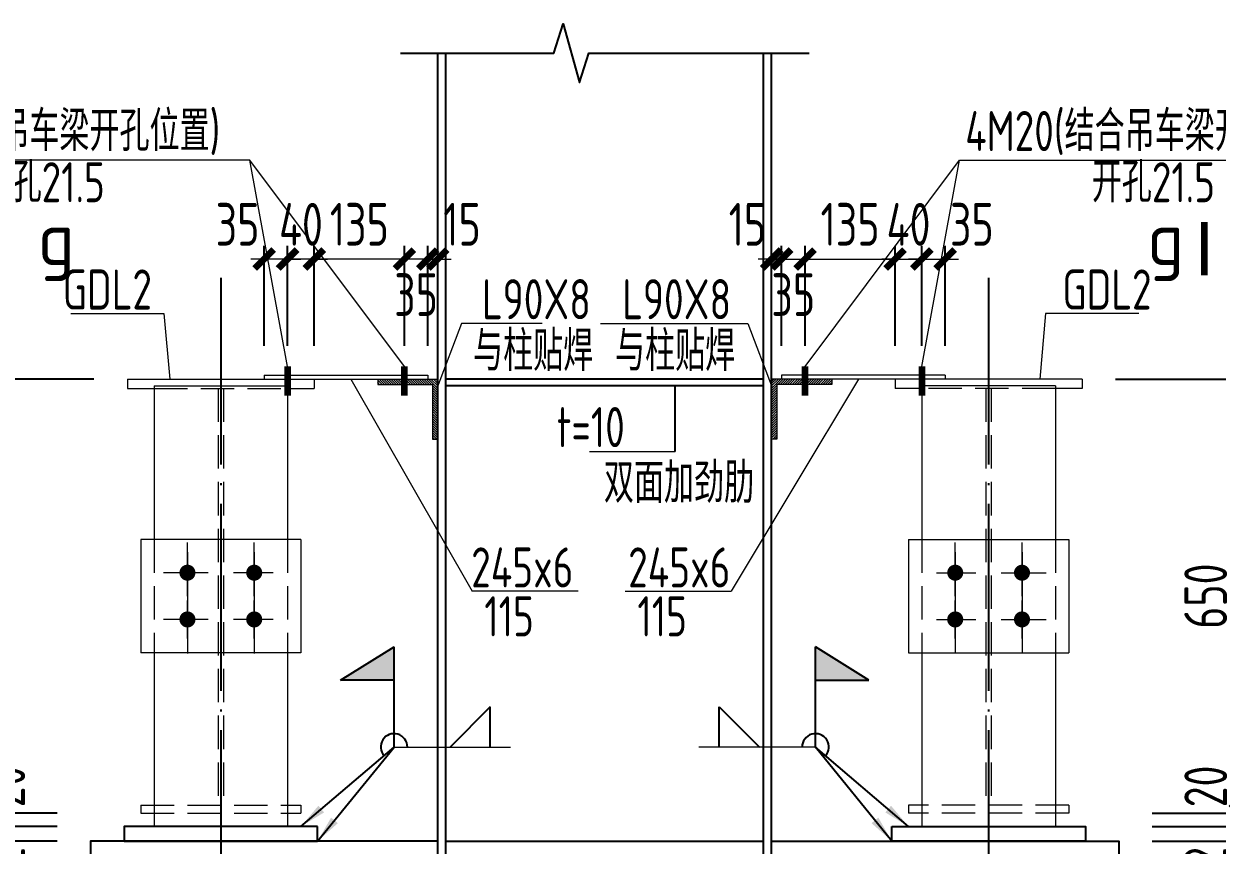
# Model space of a CAD drawing. Extents: x -2746917 to -971774, y -3334247 to -3250358.
# Drawn here: x -1264624 to -1255688, y -3297468 to -3291317 of the extents above; entities that cross this region are included whole.
import ezdxf

# ---------------------------------------------------------------- set-up
doc = ezdxf.new("R2010")
doc.units = 0
doc.header["$LTSCALE"] = 1000
doc.header["$MEASUREMENT"] = 0
doc.header["$PDMODE"] = 35
doc.linetypes.add('DASH', pattern=[0.35, 0.25, -0.1])
doc.linetypes.add('DOTE', pattern=[2.42, 2, -0.2, 0.02, -0.2])
doc.layers.get('0').update_dxf_attribs({"linetype": 'CONTINUOUS'})
doc.layers.get('Defpoints').update_dxf_attribs({"linetype": 'CONTINUOUS'})
for name, color, linetype in [('AXIS', 253, 'DOTE'), ('BEAM_CON', 4, 'CONTINUOUS'), ('COLU', 7, 'CONTINUOUS'), ('DIM', 3, 'CONTINUOUS'), ('NUM', 7, 'CONTINUOUS'), ('REIN', 1, 'CONTINUOUS'), ('TEXT', 7, 'CONTINUOUS'), ('THICK', 6, 'CONTINUOUS'), ('THIN', 7, 'CONTINUOUS'), ('WALL', 5, 'CONTINUOUS'), ('WELD', 7, 'CONTINUOUS')]:
    doc.layers.add(name, color=color, linetype=linetype)
doc.styles.add('TSSD_Dimension', font='tssdeng.shx', dxfattribs={"width": 0.75, "bigfont": 'Hztxt.shx'})
doc.styles.add('TSSD_Label', font='tssdeng.shx', dxfattribs={"width": 0.75, "bigfont": 'hztxt.shx'})
doc.styles.add('TSSD_Rein', font='Tssdeng.shx', dxfattribs={"width": 0.75, "bigfont": 'hztxt.shx'})
doc.dimstyles.new('TSSD_20_100', dxfattribs={"dimtxt": 350, "dimasz": 100, "dimexe": 100, "dimexo": 250, "dimgap": 100, "dimtad": 1, "dimdec": 0, "dimlfac": 0.2, "dimzin": 0, "dimdsep": 46, "dimtxsty": 'TSSD_Dimension', "dimblk": 'ARCHTICK', "dimcen": 0, "dimdle": 100, "dimclrt": 7, "dimadec": 0, "dimazin": 0, "dimtfac": 1, "dimtdec": 0, "dimtix": 1, "dimtmove": 2, "dimatfit": 3, "dimfxl": 1, "dimtolj": 1, "dimtzin": 0, "dimlwd": 5, "dimarcsym": 0})
doc.dimstyles.new('TSSD_LEADER_STYLE_200.0', dxfattribs={"dimtxt": 700, "dimasz": 200, "dimexe": 200, "dimexo": 500, "dimgap": 0.09, "dimtad": 0, "dimtih": 1, "dimtoh": 1, "dimdec": 4, "dimzin": 0, "dimdsep": 46, "dimtxsty": 'Standard', "dimcen": 0.09, "dimdle": 200, "dimclrt": 7, "dimadec": 0, "dimazin": 0, "dimtfac": 1, "dimtdec": 4, "dimtofl": 0, "dimtmove": 0, "dimatfit": 3, "dimfxl": 1, "dimtolj": 1, "dimtzin": 0, "dimarcsym": 0})

# ---------------------------------------------------------------- blocks, each defined once
blk = doc.blocks.new('_ArchTick')
at = {"color": 0, "const_width": 0.5}
blk.add_lwpolyline([(-0.707, -0.707), (0.707, 0.707)], dxfattribs=at)
blk = doc.blocks.new('*D591')
at = {"layer": 'Defpoints', "color": 0, "ltscale": 1.5}
for p in [(-1258949.2, -3293078.4), (-1259024.2, -3293977.9), (-1258949.2, -3293977.9)]:
    blk.add_point(p, dxfattribs=at)
at = {"layer": 'DIM', "color": 0, "lineweight": -2, "ltscale": 1.5}
for p, q in [((-1259024.2, -3293727.9), (-1259024.2, -3292978.4)), ((-1258949.2, -3293727.9), (-1258949.2, -3292978.4))]:
    blk.add_line(p, q, dxfattribs=at)
at = {"layer": 'DIM', "color": 0, "lineweight": 5, "ltscale": 1.5}
for p, q in [((-1259024.2, -3293078.4), (-1259124.2, -3293078.4)), ((-1259024.2, -3293078.4), (-1258949.2, -3293078.4)), ((-1258949.2, -3293078.4), (-1258849.2, -3293078.4))]:
    blk.add_line(p, q, dxfattribs=at)
at = {"layer": 'DIM', "color": 0, "lineweight": 5, "ltscale": 1.5, "xscale": 100, "yscale": 100, "zscale": 100}
blk.add_blockref('_ArchTick', (-1259024.2, -3293078.4), dxfattribs=at)
at = {"layer": 'DIM', "color": 0, "lineweight": 5, "ltscale": 1.5, "xscale": 100, "yscale": 100, "zscale": 100, "rotation": 180}
blk.add_blockref('_ArchTick', (-1258949.2, -3293078.4), dxfattribs=at)
at = {"layer": 'DIM', "color": 7, "ltscale": 1.5, "insert": (-1259205.3, -3292818.4), "char_height": 320, "attachment_point": 5, "style": 'TSSD_Dimension'}
blk.add_mtext('\\A1;15', dxfattribs=at)
blk = doc.blocks.new('*D592')
at = {"layer": 'Defpoints', "color": 0, "ltscale": 1.5}
for p in [(-1258774.2, -3293078.4), (-1258949.2, -3293977.9), (-1258774.2, -3293977.9)]:
    blk.add_point(p, dxfattribs=at)
at = {"layer": 'DIM', "color": 0, "lineweight": -2, "ltscale": 1.5}
for p, q in [((-1258949.2, -3293727.9), (-1258949.2, -3292978.4)), ((-1258774.2, -3293727.9), (-1258774.2, -3292978.4))]:
    blk.add_line(p, q, dxfattribs=at)
at = {"layer": 'DIM', "color": 0, "lineweight": 5, "ltscale": 1.5}
for p, q in [((-1258949.2, -3293078.4), (-1259049.2, -3293078.4)), ((-1258949.2, -3293078.4), (-1258774.2, -3293078.4)), ((-1258774.2, -3293078.4), (-1258674.2, -3293078.4))]:
    blk.add_line(p, q, dxfattribs=at)
at = {"layer": 'DIM', "color": 0, "lineweight": 5, "ltscale": 1.5, "xscale": 100, "yscale": 100, "zscale": 100}
blk.add_blockref('_ArchTick', (-1258949.2, -3293078.4), dxfattribs=at)
at = {"layer": 'DIM', "color": 0, "lineweight": 5, "ltscale": 1.5, "xscale": 100, "yscale": 100, "zscale": 100, "rotation": 180}
blk.add_blockref('_ArchTick', (-1258774.2, -3293078.4), dxfattribs=at)
at = {"layer": 'DIM', "color": 7, "ltscale": 1.5, "insert": (-1258861.7, -3293345.1), "char_height": 320, "attachment_point": 5, "style": 'TSSD_Dimension'}
blk.add_mtext('\\A1;35', dxfattribs=at)
blk = doc.blocks.new('*D593')
at = {"layer": 'Defpoints', "color": 0, "ltscale": 1.5}
for p in [(-1258099.2, -3293078.4), (-1258774.2, -3293977.9), (-1258099.2, -3293977.9)]:
    blk.add_point(p, dxfattribs=at)
at = {"layer": 'DIM', "color": 0, "lineweight": -2, "ltscale": 1.5}
for p, q in [((-1258774.2, -3293727.9), (-1258774.2, -3292978.4)), ((-1258099.2, -3293727.9), (-1258099.2, -3292978.4))]:
    blk.add_line(p, q, dxfattribs=at)
at = {"layer": 'DIM', "color": 0, "lineweight": 5, "ltscale": 1.5}
blk.add_line((-1258874.2, -3293078.4), (-1257999.2, -3293078.4), dxfattribs=at)
at = {"layer": 'DIM', "color": 0, "lineweight": 5, "ltscale": 1.5, "xscale": 100, "yscale": 100, "zscale": 100, "rotation": 180}
blk.add_blockref('_ArchTick', (-1258774.2, -3293078.4), dxfattribs=at)
at = {"layer": 'DIM', "color": 0, "lineweight": 5, "ltscale": 1.5, "xscale": 100, "yscale": 100, "zscale": 100}
blk.add_blockref('_ArchTick', (-1258099.2, -3293078.4), dxfattribs=at)
at = {"layer": 'DIM', "color": 7, "ltscale": 1.5, "insert": (-1258436.7, -3292818.4), "char_height": 320, "attachment_point": 5, "style": 'TSSD_Dimension'}
blk.add_mtext('\\A1;135', dxfattribs=at)
blk = doc.blocks.new('*D594')
at = {"layer": 'Defpoints', "color": 0, "ltscale": 1.5}
for p in [(-1257899.2, -3293078.4), (-1258099.2, -3293977.9), (-1257899.2, -3293977.9, 48)]:
    blk.add_point(p, dxfattribs=at)
at = {"layer": 'DIM', "color": 0, "lineweight": -2, "ltscale": 1.5}
for p, q in [((-1258099.2, -3293727.9), (-1258099.2, -3292978.4)), ((-1257899.2, -3293727.9), (-1257899.2, -3292978.4))]:
    blk.add_line(p, q, dxfattribs=at)
at = {"layer": 'DIM', "color": 0, "lineweight": 5, "ltscale": 1.5}
for p, q in [((-1258099.2, -3293078.4), (-1258199.2, -3293078.4)), ((-1258099.2, -3293078.4), (-1257899.2, -3293078.4)), ((-1257899.2, -3293078.4), (-1257799.2, -3293078.4))]:
    blk.add_line(p, q, dxfattribs=at)
at = {"layer": 'DIM', "color": 0, "lineweight": 5, "ltscale": 1.5, "xscale": 100, "yscale": 100, "zscale": 100}
blk.add_blockref('_ArchTick', (-1258099.2, -3293078.4), dxfattribs=at)
at = {"layer": 'DIM', "color": 0, "lineweight": 5, "ltscale": 1.5, "xscale": 100, "yscale": 100, "zscale": 100, "rotation": 180}
blk.add_blockref('_ArchTick', (-1257899.2, -3293078.4), dxfattribs=at)
at = {"layer": 'DIM', "color": 7, "ltscale": 1.5, "insert": (-1257999.2, -3292818.4), "char_height": 320, "attachment_point": 5, "style": 'TSSD_Dimension'}
blk.add_mtext('\\A1;40', dxfattribs=at)
blk = doc.blocks.new('*D595')
at = {"layer": 'Defpoints', "color": 0, "ltscale": 1.5}
for p in [(-1257724.2, -3293078.4), (-1257899.2, -3293977.9, 48), (-1257724.2, -3293977.9, 48)]:
    blk.add_point(p, dxfattribs=at)
at = {"layer": 'DIM', "color": 0, "lineweight": -2, "ltscale": 1.5}
for p, q in [((-1257899.2, -3293727.9), (-1257899.2, -3292978.4)), ((-1257724.2, -3293727.9), (-1257724.2, -3292978.4))]:
    blk.add_line(p, q, dxfattribs=at)
at = {"layer": 'DIM', "color": 0, "lineweight": 5, "ltscale": 1.5}
for p, q in [((-1257899.2, -3293078.4), (-1257999.2, -3293078.4)), ((-1257899.2, -3293078.4), (-1257724.2, -3293078.4)), ((-1257724.2, -3293078.4), (-1257624.2, -3293078.4))]:
    blk.add_line(p, q, dxfattribs=at)
at = {"layer": 'DIM', "color": 0, "lineweight": 5, "ltscale": 1.5, "xscale": 100, "yscale": 100, "zscale": 100}
blk.add_blockref('_ArchTick', (-1257899.2, -3293078.4), dxfattribs=at)
at = {"layer": 'DIM', "color": 0, "lineweight": 5, "ltscale": 1.5, "xscale": 100, "yscale": 100, "zscale": 100, "rotation": 180}
blk.add_blockref('_ArchTick', (-1257724.2, -3293078.4), dxfattribs=at)
at = {"layer": 'DIM', "color": 7, "ltscale": 1.5, "insert": (-1257524.6, -3292818.4), "char_height": 320, "attachment_point": 5, "style": 'TSSD_Dimension'}
blk.add_mtext('\\A1;35', dxfattribs=at)
blk = doc.blocks.new('*D598')
at = {"layer": 'Defpoints', "color": 0, "ltscale": 1.5}
for p in [(-1256424.2, -3297437.9), (-1255513.3, -3297437.9), (-1256424.2, -3299937.9)]:
    blk.add_point(p, dxfattribs=at)
at = {"layer": 'DIM', "color": 0, "lineweight": 5, "ltscale": 1.5}
blk.add_line((-1255513.3, -3300037.9), (-1255513.3, -3297337.9), dxfattribs=at)
at = {"layer": 'DIM', "color": 0, "lineweight": -2, "ltscale": 1.5}
for p, q in [((-1256174.2, -3297437.9), (-1255413.3, -3297437.9)), ((-1256174.2, -3299937.9), (-1255413.3, -3299937.9))]:
    blk.add_line(p, q, dxfattribs=at)
at = {"layer": 'DIM', "color": 0, "lineweight": 5, "ltscale": 1.5, "xscale": 100, "yscale": 100, "zscale": 100}
for p, rotation in [((-1255513.3, -3297437.9), 90), ((-1255513.3, -3299937.9), 270)]:
    blk.add_blockref('_ArchTick', p, dxfattribs=dict(at, rotation=rotation))
at = {"layer": 'DIM', "color": 7, "ltscale": 1.5, "insert": (-1255773.3, -3298687.9), "char_height": 320, "attachment_point": 5, "rotation": 90, "style": 'TSSD_Dimension'}
blk.add_mtext('\\A1;500', dxfattribs=at)
blk = doc.blocks.new('*D599')
at = {"layer": 'Defpoints', "color": 0, "ltscale": 1.5}
for p in [(-1256424.2, -3297327.9), (-1255513.3, -3297327.9), (-1256424.2, -3297437.9)]:
    blk.add_point(p, dxfattribs=at)
at = {"layer": 'DIM', "color": 0, "lineweight": 5, "ltscale": 1.5}
for p, q in [((-1255513.3, -3297327.9), (-1255513.3, -3297227.9)), ((-1255513.3, -3297437.9), (-1255513.3, -3297327.9)), ((-1255513.3, -3297437.9), (-1255513.3, -3297537.9))]:
    blk.add_line(p, q, dxfattribs=at)
at = {"layer": 'DIM', "color": 0, "lineweight": -2, "ltscale": 1.5}
for p, q in [((-1256174.2, -3297327.9), (-1255413.3, -3297327.9)), ((-1256174.2, -3297437.9), (-1255413.3, -3297437.9))]:
    blk.add_line(p, q, dxfattribs=at)
at = {"layer": 'DIM', "color": 0, "lineweight": 5, "ltscale": 1.5, "xscale": 100, "yscale": 100, "zscale": 100}
for p, rotation in [((-1255513.3, -3297327.9), 270), ((-1255513.3, -3297437.9), 90)]:
    blk.add_blockref('_ArchTick', p, dxfattribs=dict(at, rotation=rotation))
at = {"layer": 'DIM', "color": 7, "ltscale": 1.5, "insert": (-1255773.3, -3297637.5), "char_height": 320, "attachment_point": 5, "rotation": 90, "style": 'TSSD_Dimension'}
blk.add_mtext('\\A1;22', dxfattribs=at)
blk = doc.blocks.new('*D600')
at = {"layer": 'Defpoints', "color": 0, "ltscale": 1.5}
for p in [(-1256424.2, -3297227.9, 48), (-1255513.3, -3297227.9), (-1256424.2, -3297327.9)]:
    blk.add_point(p, dxfattribs=at)
at = {"layer": 'DIM', "color": 0, "lineweight": 5, "ltscale": 1.5}
for p, q in [((-1255513.3, -3297227.9), (-1255513.3, -3297127.9)), ((-1255513.3, -3297327.9), (-1255513.3, -3297227.9)), ((-1255513.3, -3297327.9), (-1255513.3, -3297427.9))]:
    blk.add_line(p, q, dxfattribs=at)
at = {"layer": 'DIM', "color": 0, "lineweight": -2, "ltscale": 1.5}
for p, q in [((-1256174.2, -3297227.9), (-1255413.3, -3297227.9)), ((-1256174.2, -3297327.9), (-1255413.3, -3297327.9))]:
    blk.add_line(p, q, dxfattribs=at)
at = {"layer": 'DIM', "color": 0, "lineweight": 5, "ltscale": 1.5, "xscale": 100, "yscale": 100, "zscale": 100}
for p, rotation in [((-1255513.3, -3297227.9), 270), ((-1255513.3, -3297327.9), 90)]:
    blk.add_blockref('_ArchTick', p, dxfattribs=dict(at, rotation=rotation))
at = {"layer": 'DIM', "color": 7, "ltscale": 1.5, "insert": (-1255773.3, -3297028.4), "char_height": 320, "attachment_point": 5, "rotation": 90, "style": 'TSSD_Dimension'}
blk.add_mtext('\\A1;20', dxfattribs=at)
blk = doc.blocks.new('*D601')
at = {"layer": 'Defpoints', "color": 0, "ltscale": 1.5}
for p in [(-1256699.2, -3293977.9, 48), (-1255513.3, -3293977.9), (-1256424.2, -3297227.9, 48)]:
    blk.add_point(p, dxfattribs=at)
at = {"layer": 'DIM', "color": 0, "lineweight": 5, "ltscale": 1.5}
blk.add_line((-1255513.3, -3297327.9), (-1255513.3, -3293877.9), dxfattribs=at)
at = {"layer": 'DIM', "color": 0, "lineweight": -2, "ltscale": 1.5}
for p, q in [((-1256449.2, -3293977.9), (-1255413.3, -3293977.9)), ((-1256174.2, -3297227.9), (-1255413.3, -3297227.9))]:
    blk.add_line(p, q, dxfattribs=at)
at = {"layer": 'DIM', "color": 0, "lineweight": 5, "ltscale": 1.5, "xscale": 100, "yscale": 100, "zscale": 100}
for p, rotation in [((-1255513.3, -3293977.9), 90), ((-1255513.3, -3297227.9), 270)]:
    blk.add_blockref('_ArchTick', p, dxfattribs=dict(at, rotation=rotation))
at = {"layer": 'DIM', "color": 7, "ltscale": 1.5, "insert": (-1255773.3, -3295602.9), "char_height": 320, "attachment_point": 5, "rotation": 90, "style": 'TSSD_Dimension'}
blk.add_mtext('\\A1;650', dxfattribs=at)
blk = doc.blocks.new('_WELD001')
at = {"linetype": 'ByBlock'}
h = blk.add_hatch(color=0, dxfattribs=at)
h.paths.add_polyline_path([(0.8, 1), (0, 1.5), (0, 1)])
edge = h.paths.add_edge_path()
edge.add_line((0, 0), (0, 1.5))
at = {"color": 0, "linetype": 'ByBlock'}
for p, q in [((0, 0), (0, 1.5)), ((0.8, 1), (0, 1.5)), ((0, 1), (0.8, 1))]:
    blk.add_line(p, q, dxfattribs=at)
blk = doc.blocks.new('_WELD004')
at = {"color": 0, "linetype": 'ByBlock'}
for p, q in [((0, 1), (1, 0)), ((0, 0), (0, 1))]:
    blk.add_line(p, q, dxfattribs=at)
blk = doc.blocks.new('A$C1D483337')
at = {"layer": 'AXIS', "color": 4, "linetype": 'DOTE', "lineweight": 5, "ltscale": 2}
for p, q in [((89, -170), (89, 183)), ((-88, 7), (265, 7))]:
    blk.add_line(p, q, dxfattribs=at)
at = {"layer": 'REIN', "color": 4, "const_width": 75}
blk.add_lwpolyline([(51, 7, 1), (126, 7, 1)], format="xyb", close=True, dxfattribs=at)
blk = doc.blocks.new('*D658')
at = {"layer": 'Defpoints', "color": 0, "ltscale": 1.5}
for p in [(-1261599.2, -3293078.4), (-1261599.2, -3293977.9), (-1261524.2, -3293977.9)]:
    blk.add_point(p, dxfattribs=at)
at = {"layer": 'DIM', "color": 0, "lineweight": -2, "ltscale": 1.5}
for p, q in [((-1261599.2, -3293727.9), (-1261599.2, -3292978.4)), ((-1261524.2, -3293727.9), (-1261524.2, -3292978.4))]:
    blk.add_line(p, q, dxfattribs=at)
at = {"layer": 'DIM', "color": 0, "lineweight": 5, "ltscale": 1.5}
for p, q in [((-1261599.2, -3293078.4), (-1261699.2, -3293078.4)), ((-1261524.2, -3293078.4), (-1261599.2, -3293078.4)), ((-1261524.2, -3293078.4), (-1261424.2, -3293078.4))]:
    blk.add_line(p, q, dxfattribs=at)
at = {"layer": 'DIM', "color": 0, "lineweight": 5, "ltscale": 1.5, "xscale": 100, "yscale": 100, "zscale": 100}
blk.add_blockref('_ArchTick', (-1261599.2, -3293078.4), dxfattribs=at)
at = {"layer": 'DIM', "color": 0, "lineweight": 5, "ltscale": 1.5, "xscale": 100, "yscale": 100, "zscale": 100, "rotation": 180}
blk.add_blockref('_ArchTick', (-1261524.2, -3293078.4), dxfattribs=at)
at = {"layer": 'DIM', "color": 7, "ltscale": 1.5, "insert": (-1261343.1, -3292818.4), "char_height": 320, "attachment_point": 5, "style": 'TSSD_Dimension'}
blk.add_mtext('\\A1;15', dxfattribs=at)
blk = doc.blocks.new('*D659')
at = {"layer": 'Defpoints', "color": 0, "ltscale": 1.5}
for p in [(-1261774.2, -3293078.4), (-1261774.2, -3293977.9), (-1261599.2, -3293977.9)]:
    blk.add_point(p, dxfattribs=at)
at = {"layer": 'DIM', "color": 0, "lineweight": -2, "ltscale": 1.5}
for p, q in [((-1261774.2, -3293727.9), (-1261774.2, -3292978.4)), ((-1261599.2, -3293727.9), (-1261599.2, -3292978.4))]:
    blk.add_line(p, q, dxfattribs=at)
at = {"layer": 'DIM', "color": 0, "lineweight": 5, "ltscale": 1.5}
for p, q in [((-1261774.2, -3293078.4), (-1261874.2, -3293078.4)), ((-1261599.2, -3293078.4), (-1261774.2, -3293078.4)), ((-1261599.2, -3293078.4), (-1261499.2, -3293078.4))]:
    blk.add_line(p, q, dxfattribs=at)
at = {"layer": 'DIM', "color": 0, "lineweight": 5, "ltscale": 1.5, "xscale": 100, "yscale": 100, "zscale": 100}
blk.add_blockref('_ArchTick', (-1261774.2, -3293078.4), dxfattribs=at)
at = {"layer": 'DIM', "color": 0, "lineweight": 5, "ltscale": 1.5, "xscale": 100, "yscale": 100, "zscale": 100, "rotation": 180}
blk.add_blockref('_ArchTick', (-1261599.2, -3293078.4), dxfattribs=at)
at = {"layer": 'DIM', "color": 7, "ltscale": 1.5, "insert": (-1261686.7, -3293345.1), "char_height": 320, "attachment_point": 5, "style": 'TSSD_Dimension'}
blk.add_mtext('\\A1;35', dxfattribs=at)
blk = doc.blocks.new('*D660')
at = {"layer": 'Defpoints', "color": 0, "ltscale": 1.5}
for p in [(-1262449.2, -3293078.4), (-1262449.2, -3293977.9), (-1261774.2, -3293977.9)]:
    blk.add_point(p, dxfattribs=at)
at = {"layer": 'DIM', "color": 0, "lineweight": -2, "ltscale": 1.5}
for p, q in [((-1262449.2, -3293727.9), (-1262449.2, -3292978.4)), ((-1261774.2, -3293727.9), (-1261774.2, -3292978.4))]:
    blk.add_line(p, q, dxfattribs=at)
at = {"layer": 'DIM', "color": 0, "lineweight": 5, "ltscale": 1.5}
blk.add_line((-1261674.2, -3293078.4), (-1262549.2, -3293078.4), dxfattribs=at)
at = {"layer": 'DIM', "color": 0, "lineweight": 5, "ltscale": 1.5, "xscale": 100, "yscale": 100, "zscale": 100, "rotation": 180}
blk.add_blockref('_ArchTick', (-1262449.2, -3293078.4), dxfattribs=at)
at = {"layer": 'DIM', "color": 0, "lineweight": 5, "ltscale": 1.5, "xscale": 100, "yscale": 100, "zscale": 100}
blk.add_blockref('_ArchTick', (-1261774.2, -3293078.4), dxfattribs=at)
at = {"layer": 'DIM', "color": 7, "ltscale": 1.5, "insert": (-1262111.7, -3292818.4), "char_height": 320, "attachment_point": 5, "style": 'TSSD_Dimension'}
blk.add_mtext('\\A1;135', dxfattribs=at)
blk = doc.blocks.new('*D661')
at = {"layer": 'Defpoints', "color": 0, "ltscale": 1.5}
for p in [(-1262649.2, -3293078.4), (-1262649.2, -3293977.9, 48), (-1262449.2, -3293977.9)]:
    blk.add_point(p, dxfattribs=at)
at = {"layer": 'DIM', "color": 0, "lineweight": -2, "ltscale": 1.5}
for p, q in [((-1262649.2, -3293727.9), (-1262649.2, -3292978.4)), ((-1262449.2, -3293727.9), (-1262449.2, -3292978.4))]:
    blk.add_line(p, q, dxfattribs=at)
at = {"layer": 'DIM', "color": 0, "lineweight": 5, "ltscale": 1.5}
for p, q in [((-1262649.2, -3293078.4), (-1262749.2, -3293078.4)), ((-1262449.2, -3293078.4), (-1262649.2, -3293078.4)), ((-1262449.2, -3293078.4), (-1262349.2, -3293078.4))]:
    blk.add_line(p, q, dxfattribs=at)
at = {"layer": 'DIM', "color": 0, "lineweight": 5, "ltscale": 1.5, "xscale": 100, "yscale": 100, "zscale": 100}
blk.add_blockref('_ArchTick', (-1262649.2, -3293078.4), dxfattribs=at)
at = {"layer": 'DIM', "color": 0, "lineweight": 5, "ltscale": 1.5, "xscale": 100, "yscale": 100, "zscale": 100, "rotation": 180}
blk.add_blockref('_ArchTick', (-1262449.2, -3293078.4), dxfattribs=at)
at = {"layer": 'DIM', "color": 7, "ltscale": 1.5, "insert": (-1262549.2, -3292818.4), "char_height": 320, "attachment_point": 5, "style": 'TSSD_Dimension'}
blk.add_mtext('\\A1;40', dxfattribs=at)
blk = doc.blocks.new('*D662')
at = {"layer": 'Defpoints', "color": 0, "ltscale": 1.5}
for p in [(-1262824.2, -3293078.4), (-1262824.2, -3293977.9, 48), (-1262649.2, -3293977.9, 48)]:
    blk.add_point(p, dxfattribs=at)
at = {"layer": 'DIM', "color": 0, "lineweight": -2, "ltscale": 1.5}
for p, q in [((-1262824.2, -3293727.9), (-1262824.2, -3292978.4)), ((-1262649.2, -3293727.9), (-1262649.2, -3292978.4))]:
    blk.add_line(p, q, dxfattribs=at)
at = {"layer": 'DIM', "color": 0, "lineweight": 5, "ltscale": 1.5}
for p, q in [((-1262824.2, -3293078.4), (-1262924.2, -3293078.4)), ((-1262649.2, -3293078.4), (-1262824.2, -3293078.4)), ((-1262649.2, -3293078.4), (-1262549.2, -3293078.4))]:
    blk.add_line(p, q, dxfattribs=at)
at = {"layer": 'DIM', "color": 0, "lineweight": 5, "ltscale": 1.5, "xscale": 100, "yscale": 100, "zscale": 100}
blk.add_blockref('_ArchTick', (-1262824.2, -3293078.4), dxfattribs=at)
at = {"layer": 'DIM', "color": 0, "lineweight": 5, "ltscale": 1.5, "xscale": 100, "yscale": 100, "zscale": 100, "rotation": 180}
blk.add_blockref('_ArchTick', (-1262649.2, -3293078.4), dxfattribs=at)
at = {"layer": 'DIM', "color": 7, "ltscale": 1.5, "insert": (-1263023.8, -3292818.4), "char_height": 320, "attachment_point": 5, "style": 'TSSD_Dimension'}
blk.add_mtext('\\A1;35', dxfattribs=at)
blk = doc.blocks.new('*D665')
at = {"layer": 'Defpoints', "color": 0, "ltscale": 1.5}
for p in [(-1265035.1, -3297437.9), (-1264124.2, -3297437.9), (-1264124.2, -3299937.9)]:
    blk.add_point(p, dxfattribs=at)
at = {"layer": 'DIM', "color": 0, "lineweight": 5, "ltscale": 1.5}
blk.add_line((-1265035.1, -3300037.9), (-1265035.1, -3297337.9), dxfattribs=at)
at = {"layer": 'DIM', "color": 0, "lineweight": -2, "ltscale": 1.5}
for p, q in [((-1264374.2, -3297437.9), (-1265135.1, -3297437.9)), ((-1264374.2, -3299937.9), (-1265135.1, -3299937.9))]:
    blk.add_line(p, q, dxfattribs=at)
at = {"layer": 'DIM', "color": 0, "lineweight": 5, "ltscale": 1.5, "xscale": 100, "yscale": 100, "zscale": 100}
for p, rotation in [((-1265035.1, -3297437.9), 90), ((-1265035.1, -3299937.9), 270)]:
    blk.add_blockref('_ArchTick', p, dxfattribs=dict(at, rotation=rotation))
at = {"layer": 'DIM', "color": 7, "ltscale": 1.5, "insert": (-1265295.1, -3298687.9), "char_height": 320, "attachment_point": 5, "rotation": 90, "style": 'TSSD_Dimension'}
blk.add_mtext('\\A1;500', dxfattribs=at)
blk = doc.blocks.new('*D666')
at = {"layer": 'Defpoints', "color": 0, "ltscale": 1.5}
for p in [(-1265035.1, -3297327.9), (-1264124.2, -3297327.9), (-1264124.2, -3297437.9)]:
    blk.add_point(p, dxfattribs=at)
at = {"layer": 'DIM', "color": 0, "lineweight": 5, "ltscale": 1.5}
for p, q in [((-1265035.1, -3297327.9), (-1265035.1, -3297227.9)), ((-1265035.1, -3297437.9), (-1265035.1, -3297327.9)), ((-1265035.1, -3297437.9), (-1265035.1, -3297537.9))]:
    blk.add_line(p, q, dxfattribs=at)
at = {"layer": 'DIM', "color": 0, "lineweight": -2, "ltscale": 1.5}
for p, q in [((-1264374.2, -3297327.9), (-1265135.1, -3297327.9)), ((-1264374.2, -3297437.9), (-1265135.1, -3297437.9))]:
    blk.add_line(p, q, dxfattribs=at)
at = {"layer": 'DIM', "color": 0, "lineweight": 5, "ltscale": 1.5, "xscale": 100, "yscale": 100, "zscale": 100}
for p, rotation in [((-1265035.1, -3297327.9), 270), ((-1265035.1, -3297437.9), 90)]:
    blk.add_blockref('_ArchTick', p, dxfattribs=dict(at, rotation=rotation))
at = {"layer": 'DIM', "color": 7, "ltscale": 1.5, "insert": (-1264775.1, -3297637.5), "char_height": 320, "attachment_point": 5, "rotation": 90, "style": 'TSSD_Dimension'}
blk.add_mtext('\\A1;22', dxfattribs=at)
blk = doc.blocks.new('*D667')
at = {"layer": 'Defpoints', "color": 0, "ltscale": 1.5}
for p in [(-1265035.1, -3297227.9), (-1264124.2, -3297227.9, 48), (-1264124.2, -3297327.9)]:
    blk.add_point(p, dxfattribs=at)
at = {"layer": 'DIM', "color": 0, "lineweight": 5, "ltscale": 1.5}
for p, q in [((-1265035.1, -3297227.9), (-1265035.1, -3297127.9)), ((-1265035.1, -3297327.9), (-1265035.1, -3297227.9)), ((-1265035.1, -3297327.9), (-1265035.1, -3297427.9))]:
    blk.add_line(p, q, dxfattribs=at)
at = {"layer": 'DIM', "color": 0, "lineweight": -2, "ltscale": 1.5}
for p, q in [((-1264374.2, -3297227.9), (-1265135.1, -3297227.9)), ((-1264374.2, -3297327.9), (-1265135.1, -3297327.9))]:
    blk.add_line(p, q, dxfattribs=at)
at = {"layer": 'DIM', "color": 0, "lineweight": 5, "ltscale": 1.5, "xscale": 100, "yscale": 100, "zscale": 100}
for p, rotation in [((-1265035.1, -3297227.9), 270), ((-1265035.1, -3297327.9), 90)]:
    blk.add_blockref('_ArchTick', p, dxfattribs=dict(at, rotation=rotation))
at = {"layer": 'DIM', "color": 7, "ltscale": 1.5, "insert": (-1264775.1, -3297028.4), "char_height": 320, "attachment_point": 5, "rotation": 90, "style": 'TSSD_Dimension'}
blk.add_mtext('\\A1;20', dxfattribs=at)
blk = doc.blocks.new('*D668')
at = {"layer": 'Defpoints', "color": 0, "ltscale": 1.5}
for p in [(-1265035.1, -3293977.9), (-1263849.2, -3293977.9, 48), (-1264124.2, -3297227.9, 48)]:
    blk.add_point(p, dxfattribs=at)
at = {"layer": 'DIM', "color": 0, "lineweight": 5, "ltscale": 1.5}
blk.add_line((-1265035.1, -3297327.9), (-1265035.1, -3293877.9), dxfattribs=at)
at = {"layer": 'DIM', "color": 0, "lineweight": -2, "ltscale": 1.5}
for p, q in [((-1264099.2, -3293977.9), (-1265135.1, -3293977.9)), ((-1264374.2, -3297227.9), (-1265135.1, -3297227.9))]:
    blk.add_line(p, q, dxfattribs=at)
at = {"layer": 'DIM', "color": 0, "lineweight": 5, "ltscale": 1.5, "xscale": 100, "yscale": 100, "zscale": 100}
for p, rotation in [((-1265035.1, -3293977.9), 90), ((-1265035.1, -3297227.9), 270)]:
    blk.add_blockref('_ArchTick', p, dxfattribs=dict(at, rotation=rotation))
at = {"layer": 'DIM', "color": 7, "ltscale": 1.5, "insert": (-1265295.1, -3295602.9), "char_height": 320, "attachment_point": 5, "rotation": 90, "style": 'TSSD_Dimension'}
blk.add_mtext('\\A1;650', dxfattribs=at)

msp = doc.modelspace()

# ---------------------------------------------------------------- hatches: boundary and pattern name
at = {"layer": 'BEAM_CON', "lineweight": 5}
h = msp.add_hatch(dxfattribs=at)
h.set_pattern_fill('ANSI31', color=256, scale=100, style=0)
h.set_pattern_definition([(135, (321666.353, -3059336.557), (8.83883476, 8.83883476), [])])
h.paths.add_polyline_path([(-1261774.21, -3293977.94), (-1261524.21, -3293977.94), (-1261524.21, -3294427.94), (-1261564.21, -3294427.94), (-1261564.21, -3294017.94), (-1261774.21, -3294017.94)])
h.paths.add_polyline_path([(-1261974.21, -3293977.94), (-1261774.21, -3293977.94), (-1261774.21, -3294017.94), (-1261974.21, -3294017.94)])
h = msp.add_hatch(dxfattribs=at)
h.set_pattern_fill('ANSI31', color=256, scale=100, style=0)
h.set_pattern_definition([(45, (-2842214.769, -3059336.557), (-8.83883476, 8.83883476), [])])
h.paths.add_polyline_path([(-1258774.21, -3293977.94), (-1259024.21, -3293977.94), (-1259024.21, -3294427.94), (-1258984.21, -3294427.94), (-1258984.21, -3294017.94), (-1258774.21, -3294017.94)])
h.paths.add_polyline_path([(-1258574.21, -3293977.94), (-1258774.21, -3293977.94), (-1258774.21, -3294017.94), (-1258574.21, -3294017.94)])

# ---------------------------------------------------------------- linework, layer by layer
at = {"layer": 'AXIS', "ltscale": 0.7}
for p, q in [((-1263149.21, -3293217.94, 48), (-1263149.21, -3299937.94, 48)), ((-1257399.21, -3293217.94, 48), (-1257399.21, -3299937.94, 48))]:
    msp.add_line(p, q, dxfattribs=at)
at = {"layer": 'AXIS', "linetype": 'ByBlock', "lineweight": 5, "ltscale": 2}
for p, q in [((-1263399.21, -3295604.36, 48), (-1263399.21, -3295201.52, 48)), ((-1263399.21, -3295272.81, 48), (-1263399.21, -3296033.07, 48)), ((-1262899.21, -3295604.36, 48), (-1262899.21, -3295201.52, 48)), ((-1262899.21, -3295272.81, 48), (-1262899.21, -3296033.07, 48)), ((-1257649.21, -3295604.36, 48), (-1257649.21, -3295201.52, 48)), ((-1257649.21, -3295272.81, 48), (-1257649.21, -3296033.07, 48)), ((-1257149.21, -3295604.36, 48), (-1257149.21, -3295201.52, 48)), ((-1257149.21, -3295272.81, 48), (-1257149.21, -3296033.07, 48)), ((-1263244.08, -3295427.94, 48), (-1263579.34, -3295427.94, 48)), ((-1262769.08, -3295427.94, 48), (-1263054.34, -3295427.94, 48)), ((-1257779.34, -3295427.94, 48), (-1257494.08, -3295427.94, 48)), ((-1257304.34, -3295427.94, 48), (-1256969.08, -3295427.94, 48)), ((-1263399.21, -3295601.52, 48), (-1263399.21, -3296004.36, 48)), ((-1262899.21, -3295601.52, 48), (-1262899.21, -3296004.36, 48)), ((-1257649.21, -3295601.52, 48), (-1257649.21, -3296004.36, 48)), ((-1257149.21, -3295601.52, 48), (-1257149.21, -3296004.36, 48)), ((-1263244.08, -3295777.94, 48), (-1263579.34, -3295777.94, 48)), ((-1262769.08, -3295777.94, 48), (-1263054.34, -3295777.94, 48)), ((-1257779.34, -3295777.94, 48), (-1257494.08, -3295777.94, 48)), ((-1257304.34, -3295777.94, 48), (-1256969.08, -3295777.94, 48))]:
    msp.add_line(p, q, dxfattribs=at)
at = {"layer": 'BEAM_CON', "ltscale": 1.5}
for p, q in [((-1261524.21, -3302590.76, 48), (-1261524.21, -3291537.04, 48)), ((-1261464.21, -3302590.76, 48), (-1261464.21, -3291537.04, 48)), ((-1259084.21, -3302590.76, 48), (-1259084.21, -3291537.04, 48)), ((-1259024.21, -3302590.76, 48), (-1259024.21, -3291537.04, 48)), ((-1259084.21, -3293977.94, 96), (-1261464.21, -3293977.94, 96)), ((-1259084.21, -3294027.94, 96), (-1261464.21, -3294027.94, 96))]:
    msp.add_line(p, q, dxfattribs=at)
at = {"layer": 'BEAM_CON', "linetype": 'ByBlock', "lineweight": 9}
for p, q in [((-1263849.21, -3293977.94, 48), (-1262449.21, -3293977.94, 48)), ((-1263849.21, -3293977.94, 48), (-1263849.21, -3294047.94, 48)), ((-1262449.21, -3293977.94, 48), (-1262449.21, -3294047.94, 48)), ((-1256699.21, -3293977.94, 48), (-1258099.21, -3293977.94, 48)), ((-1258099.21, -3293977.94, 48), (-1258099.21, -3294047.94, 48)), ((-1256699.21, -3293977.94, 48), (-1256699.21, -3294047.94, 48)), ((-1263849.21, -3294047.94, 48), (-1263649.21, -3294047.94, 48)), ((-1263649.21, -3294027.94, 48), (-1263649.21, -3295177.94, 48)), ((-1263649.21, -3294027.94, 48), (-1262649.21, -3294027.94, 48)), ((-1262649.21, -3294027.94, 48), (-1262649.21, -3295177.94, 48)), ((-1262649.21, -3294047.94, 48), (-1262449.21, -3294047.94, 48)), ((-1257899.21, -3294047.94, 48), (-1258099.21, -3294047.94, 48)), ((-1257899.21, -3294027.94, 48), (-1257899.21, -3295177.94, 48)), ((-1256899.21, -3294027.94, 48), (-1257899.21, -3294027.94, 48)), ((-1256899.21, -3294027.94, 48), (-1256899.21, -3295177.94, 48)), ((-1256699.21, -3294047.94, 48), (-1256899.21, -3294047.94, 48)), ((-1262549.21, -3295177.94, 48), (-1263749.21, -3295177.94, 48)), ((-1263749.21, -3295177.94, 48), (-1263749.21, -3296027.94, 48)), ((-1262549.21, -3295177.94, 48), (-1262549.21, -3296027.94, 48)), ((-1257999.21, -3295177.94, 48), (-1256799.21, -3295177.94, 48)), ((-1257999.21, -3295177.94, 48), (-1257999.21, -3296027.94, 48)), ((-1256799.21, -3295177.94, 48), (-1256799.21, -3296027.94, 48)), ((-1262549.21, -3296027.94, 48), (-1263749.21, -3296027.94, 48)), ((-1263649.21, -3296027.94, 48), (-1263649.21, -3297327.94, 48)), ((-1262649.21, -3296027.94, 48), (-1262649.21, -3297327.94, 48)), ((-1257999.21, -3296027.94, 48), (-1256799.21, -3296027.94, 48)), ((-1257899.21, -3296027.94, 48), (-1257899.21, -3297327.94, 48)), ((-1256899.21, -3296027.94, 48), (-1256899.21, -3297327.94, 48)), ((-1263749.21, -3297167.94, 48), (-1263749.21, -3297227.94, 48)), ((-1262549.21, -3297167.94, 48), (-1262549.21, -3297227.94, 48)), ((-1257999.21, -3297167.94, 48), (-1257999.21, -3297227.94, 48)), ((-1256799.21, -3297167.94, 48), (-1256799.21, -3297227.94, 48)), ((-1262649.21, -3297327.94, 48), (-1263649.21, -3297327.94, 48)), ((-1262649.21, -3297327.94, 48), (-1263649.21, -3297327.94, 48)), ((-1257899.21, -3297327.94, 48), (-1256899.21, -3297327.94, 48)), ((-1257899.21, -3297327.94, 48), (-1256899.21, -3297327.94, 48))]:
    msp.add_line(p, q, dxfattribs=at)
at = {"layer": 'BEAM_CON', "lineweight": 5}
for p, q in [((-1262824.21, -3293947.94, 96), (-1262824.21, -3293977.94, 96)), ((-1262824.21, -3293947.94, 96), (-1261599.21, -3293947.94, 96)), ((-1262824.21, -3293977.94, 96), (-1261524.21, -3293977.94, 96)), ((-1261974.21, -3293977.94, 96), (-1261974.21, -3294017.94, 96)), ((-1261974.21, -3294017.94, 96), (-1261564.21, -3294017.94, 96)), ((-1261599.21, -3293947.94, 96), (-1261599.21, -3293977.94, 96)), ((-1261564.21, -3294017.94, 96), (-1261564.21, -3294427.94, 96)), ((-1257724.21, -3293977.94, 96), (-1259024.21, -3293977.94, 96)), ((-1258574.21, -3294017.94, 96), (-1258984.21, -3294017.94, 96)), ((-1258984.21, -3294017.94, 96), (-1258984.21, -3294427.94, 96)), ((-1258949.21, -3293947.94, 96), (-1258949.21, -3293977.94, 96)), ((-1257724.21, -3293947.94, 96), (-1258949.21, -3293947.94, 96)), ((-1258574.21, -3293977.94, 96), (-1258574.21, -3294017.94, 96)), ((-1257724.21, -3293947.94, 96), (-1257724.21, -3293977.94, 96)), ((-1261564.21, -3294427.94, 96), (-1261524.21, -3294427.94, 96)), ((-1258984.21, -3294427.94, 96), (-1259024.21, -3294427.94, 96))]:
    msp.add_line(p, q, dxfattribs=at)
at = {"layer": 'BEAM_CON', "linetype": 'DASH', "lineweight": 9}
for p, q in [((-1263649.21, -3294047.94, 48), (-1262649.21, -3294047.94, 48)), ((-1263169.21, -3294047.94, 48), (-1263169.21, -3297167.94, 48)), ((-1263129.21, -3294047.94, 48), (-1263129.21, -3297167.94, 48)), ((-1256899.21, -3294047.94, 48), (-1257899.21, -3294047.94, 48)), ((-1257419.21, -3294047.94, 48), (-1257419.21, -3297167.94, 48)), ((-1257379.21, -3294047.94, 48), (-1257379.21, -3297167.94, 48)), ((-1263649.21, -3295177.94, 48), (-1263649.21, -3296027.94, 48)), ((-1262649.21, -3295177.94, 48), (-1262649.21, -3296027.94, 48)), ((-1257899.21, -3295177.94, 48), (-1257899.21, -3296027.94, 48)), ((-1256899.21, -3295177.94, 48), (-1256899.21, -3296027.94, 48)), ((-1263749.21, -3297167.94, 48), (-1262549.21, -3297167.94, 48)), ((-1263749.21, -3297227.94, 48), (-1262549.21, -3297227.94, 48)), ((-1256799.21, -3297167.94, 48), (-1257999.21, -3297167.94, 48)), ((-1256799.21, -3297227.94, 48), (-1257999.21, -3297227.94, 48))]:
    msp.add_line(p, q, dxfattribs=at)
at = {"layer": 'BEAM_CON', "ltscale": 1.5, "elevation": 48}
for points in [[(-1261524.21, -3297437.94), (-1264124.21, -3297437.94), (-1264124.21, -3299937.94), (-1261524.21, -3299937.94)], [(-1259084.21, -3299937.94), (-1261464.21, -3299937.94), (-1261464.21, -3297437.94), (-1259084.21, -3297437.94)], [(-1259024.21, -3297437.94), (-1256424.21, -3297437.94), (-1256424.21, -3299937.94), (-1259024.21, -3299937.94)]]:
    msp.add_lwpolyline(points, dxfattribs=at)
at = {"layer": 'COLU', "linetype": 'ByBlock', "lineweight": 9}
for p, q in [((-1262932.23, -3292338.39, 144), (-1266235.28, -3292338.39, 144)), ((-1262649.21, -3293882.71, 96), (-1262932.23, -3292338.39, 144)), ((-1261774.21, -3293882.71, 48), (-1262932.23, -3292338.39, 144)), ((-1258774.21, -3293882.71, 48), (-1257616.18, -3292338.39, 144)), ((-1257899.21, -3293882.71, 96), (-1257616.18, -3292338.39, 144)), ((-1257616.18, -3292338.39, 144), (-1254313.14, -3292338.39, 144)), ((-1264272.94, -3293486.44, 144), (-1263575.27, -3293486.44, 144)), ((-1263575.27, -3293486.44, 144), (-1263532.09, -3293977.94, 48)), ((-1256973.15, -3293486.44, 144), (-1257016.33, -3293977.94, 48)), ((-1256275.47, -3293486.44, 144), (-1256973.15, -3293486.44, 144)), ((-1261345.67, -3293562.11, 96), (-1261528.01, -3294041.48, 96)), ((-1260742.65, -3293562.11, 96), (-1261345.67, -3293562.11, 96)), ((-1260305.77, -3293562.11, 96), (-1259202.75, -3293562.11, 96)), ((-1259202.75, -3293562.11, 96), (-1259020.41, -3294041.48, 96)), ((-1260389.25, -3294520.1, 96), (-1259746.08, -3294520.1, 96))]:
    msp.add_line(p, q, dxfattribs=at)
at = {"layer": 'NUM', "ltscale": 1.5}
msp.add_line((-1259746.08, -3294520.1, 96), (-1259746.08, -3294027.94, 96), dxfattribs=at)
at = {"layer": 'REIN', "color": 4, "linetype": 'ByBlock', "const_width": 50}
for points, elevation in [([(-1262649.21, -3294101.04), (-1262649.21, -3293882.71)], 96), ([(-1261774.21, -3294101.04), (-1261774.21, -3293882.71)], 48), ([(-1258774.21, -3294101.04), (-1258774.21, -3293882.71)], 48), ([(-1257899.21, -3294101.04), (-1257899.21, -3293882.71)], 96)]:
    msp.add_lwpolyline(points, dxfattribs=dict(at, elevation=elevation))
at = {"layer": 'TEXT', "lineweight": 5}
for p, q in [((-1262176, -3293977.94, 96), (-1261267.97, -3295566.02, 144)), ((-1258372.42, -3293977.94, 96), (-1259326.2, -3295566.02, 144)), ((-1260472.36, -3295566.02, 144), (-1261267.97, -3295566.02, 144)), ((-1260121.81, -3295566.02, 144), (-1259326.2, -3295566.02, 144))]:
    msp.add_line(p, q, dxfattribs=at)
at = {"layer": 'THICK', "color": 4, "const_width": 50}
msp.add_lwpolyline([(-1255783.66, -3293200.47), (-1255783.66, -3292800.47)], dxfattribs=at)
at = {"layer": 'THIN', "ltscale": 1.5}
msp.add_lwpolyline([(-1261804.21, -3291537.04), (-1260654.21, -3291537.04), (-1260584.21, -3291317.04), (-1260464.21, -3291757.04), (-1260394.21, -3291537.04), (-1258744.21, -3291537.04)], dxfattribs=at)
at = {"layer": 'WALL', "color": 4, "elevation": 48}
for points in [[(-1262424.21, -3297327.94), (-1263874.21, -3297327.94), (-1263874.21, -3297437.94), (-1262424.21, -3297437.94)], [(-1258124.21, -3297327.94), (-1256674.21, -3297327.94), (-1256674.21, -3297437.94), (-1258124.21, -3297437.94)]]:
    msp.add_lwpolyline(points, close=True, dxfattribs=at)
at = {"layer": 'WELD', "lineweight": 9}
for p, q in [((-1261851.96, -3296733.18, 48), (-1260979.49, -3296733.18, 48)), ((-1258696.45, -3296733.18, 48), (-1259568.92, -3296733.18, 48))]:
    msp.add_line(p, q, dxfattribs=at)
at = {"layer": 'WELD'}
for centre, start, end in [((-1261851.96, -3296733.18, 48), 0, 221.635318), ((-1258696.45, -3296733.18, 48), 318.364681, 180)]:
    msp.add_arc(centre, 100, start, end, dxfattribs=at)

# ---------------------------------------------------------------- block references
at = {"layer": 'BEAM_CON', "lineweight": 5, "yscale": 0.7999999998137355, "zscale": 0.7999999999999972}
for p, xscale in [((-1263328.33, -3295433.17, 48), -0.7999999998137355), ((-1262828.33, -3295433.17, 48), -0.7999999998137355), ((-1257720.09, -3295433.17, 48), 0.8000000000465661), ((-1257220.09, -3295433.17, 48), 0.8000000000465661), ((-1263328.33, -3295783.17, 48), -0.7999999998137355), ((-1262828.33, -3295783.17, 48), -0.7999999998137355), ((-1257720.09, -3295783.17, 48), 0.8000000000465661), ((-1257220.09, -3295783.17, 48), 0.8000000000465661)]:
    msp.add_blockref('A$C1D483337', p, dxfattribs=dict(at, xscale=xscale))
at = {"layer": 'WELD'}
for name, p, xscale, yscale, zscale in [('_WELD001', (-1261851.96, -3296733.18, 48), -500, 500, 500), ('_WELD001', (-1258696.45, -3296733.18, 48), 500, 500, 500), ('_WELD004', (-1261132.51, -3296733.18, 48), -300, 300, 300), ('_WELD004', (-1259415.91, -3296733.18, 48), 300, 300, 300)]:
    msp.add_blockref(name, p, dxfattribs=dict(at, xscale=xscale, yscale=yscale, zscale=zscale))

# ---------------------------------------------------------------- texts
at = {"layer": 'TEXT', "lineweight": 9, "style": 'TSSD_Rein', "width": 0.75}
for s, p in [('4M20(结合吊车梁开孔位置)', (-1266002.55, -3292269.74, 96)), ('4M20(结合吊车梁开孔位置)', (-1257574.71, -3292269.74, 96)), ('开孔21.5', (-1264941.07, -3292652.94, 96)), ('开孔21.5', (-1256627.14, -3292652.94, 96)), ('GDL2', (-1264333.09, -3293456.37, 144)), ('GDL2', (-1256847.06, -3293456.37, 144)), ('L90X8', (-1261193.18, -3293529.11, 48)), ('L90X8', (-1260142.74, -3293529.11, 48)), ('与柱贴焊', (-1261260.18, -3293916.72, 48)), ('与柱贴焊', (-1260197.09, -3293916.72, 48)), ('t=10', (-1260633.22, -3294487.1, 48)), ('双面加劲肋', (-1260280.58, -3294904.71, 48))]:
    msp.add_text(s, height=300, dxfattribs=at).set_placement(p)
at = {"layer": 'TEXT', "color": 4, "lineweight": 9, "style": 'TSSD_Label'}
for p in [(-1264520.67, -3293122.99), (-1256212.37, -3293122.99)]:
    msp.add_text('g', height=400, dxfattribs=at).set_placement(p)
at = {"layer": 'TEXT', "lineweight": 5, "style": 'TSSD_Rein', "width": 0.75}
for s, p in [('245x6', (-1261274.26, -3295538.04, 96)), ('245x6', (-1260098.75, -3295538.04, 96)), ('115', (-1261175.6, -3295904.42, 96)), ('115', (-1260029.45, -3295904.42, 96))]:
    msp.add_text(s, height=300, dxfattribs=at).set_placement(p)

# ---------------------------------------------------------------- dimensions: what is measured, and where the dimension line sits
at = {"layer": 'DIM', "ltscale": 1.5}
for base, p1, p2, angle, picture, middle in [((-1262824.21, -3293078.43, 48), (-1262649.21, -3293977.94, 96), (-1262824.21, -3293977.94, 96), 180, '*D662', (-1263023.8, -3292818.43, 48)), ((-1261599.21, -3293078.43, 48), (-1261524.21, -3293977.94, 48), (-1261599.21, -3293977.94, 48), 180, '*D658', (-1261343.08, -3292818.43, 48)), ((-1261774.21, -3293078.43, 48), (-1261599.21, -3293977.94, 48), (-1261774.21, -3293977.94, 48), 180, '*D659', (-1261686.71, -3293345.1, 48)), ((-1265035.13, -3297227.94), (-1264124.21, -3297327.94), (-1264124.21, -3297227.94, 48), 90, '*D667', (-1264775.13, -3297028.35)), ((-1255513.29, -3297227.94), (-1256424.21, -3297327.94), (-1256424.21, -3297227.94, 48), 90, '*D600', (-1255773.29, -3297028.35)), ((-1265035.13, -3297327.94), (-1264124.21, -3297437.94), (-1264124.21, -3297327.94), 90, '*D666', (-1264775.13, -3297637.53)), ((-1255513.29, -3297327.94), (-1256424.21, -3297437.94), (-1256424.21, -3297327.94), 90, '*D599', (-1255773.29, -3297637.53))]:
    dim = msp.add_linear_dim(base=base, p1=p1, p2=p2, angle=angle, dimstyle='TSSD_20_100', override={"dimtxt": 320}, dxfattribs=at)
    dim.commit()
    dim.dimension.update_dxf_attribs({"geometry": picture, "text_midpoint": middle, "dimtype": 160})
for base, p1, p2, angle, picture, middle in [((-1262649.21, -3293078.43, 48), (-1262449.21, -3293977.94, 48), (-1262649.21, -3293977.94, 96), 180, '*D661', (-1262549.21, -3292818.43, 48)), ((-1262449.21, -3293078.43, 48), (-1261774.21, -3293977.94, 48), (-1262449.21, -3293977.94, 48), 180, '*D660', (-1262111.71, -3292818.43, 48)), ((-1265035.13, -3293977.94), (-1264124.21, -3297227.94, 48), (-1263849.21, -3293977.94, 48), 90, '*D668', (-1265295.13, -3295602.94)), ((-1255513.29, -3293977.94), (-1256424.21, -3297227.94, 48), (-1256699.21, -3293977.94, 48), 90, '*D601', (-1255773.29, -3295602.94)), ((-1265035.13, -3297437.94), (-1264124.21, -3299937.94), (-1264124.21, -3297437.94), 90, '*D665', (-1265295.13, -3298687.94)), ((-1255513.29, -3297437.94), (-1256424.21, -3299937.94), (-1256424.21, -3297437.94), 90, '*D598', (-1255773.29, -3298687.94))]:
    dim = msp.add_linear_dim(base=base, p1=p1, p2=p2, angle=angle, dimstyle='TSSD_20_100', override={"dimtxt": 320}, dxfattribs=at)
    dim.commit()
    dim.dimension.update_dxf_attribs({"geometry": picture, "text_midpoint": middle})
for base, p1, p2, picture, middle in [((-1258949.21, -3293078.43, 48), (-1259024.21, -3293977.94, 48), (-1258949.21, -3293977.94, 48), '*D591', (-1259205.34, -3292818.43, 48)), ((-1257724.21, -3293078.43, 48), (-1257899.21, -3293977.94, 96), (-1257724.21, -3293977.94, 96), '*D595', (-1257524.62, -3292818.43, 48)), ((-1258774.21, -3293078.43, 48), (-1258949.21, -3293977.94, 48), (-1258774.21, -3293977.94, 48), '*D592', (-1258861.71, -3293345.1, 48))]:
    dim = msp.add_linear_dim(base=base, p1=p1, p2=p2, dimstyle='TSSD_20_100', override={"dimtxt": 320}, dxfattribs=at)
    dim.commit()
    dim.dimension.update_dxf_attribs({"geometry": picture, "text_midpoint": middle, "dimtype": 160})
for base, p1, p2, picture, middle in [((-1258099.21, -3293078.43, 48), (-1258774.21, -3293977.94, 48), (-1258099.21, -3293977.94, 48), '*D593', (-1258436.71, -3292818.43, 48)), ((-1257899.21, -3293078.43, 48), (-1258099.21, -3293977.94, 48), (-1257899.21, -3293977.94, 96), '*D594', (-1257999.21, -3292818.43, 48))]:
    dim = msp.add_linear_dim(base=base, p1=p1, p2=p2, dimstyle='TSSD_20_100', override={"dimtxt": 320}, dxfattribs=at)
    dim.commit()
    dim.dimension.update_dxf_attribs({"geometry": picture, "text_midpoint": middle})

# ---------------------------------------------------------------- leaders
at = {"layer": 'WELD', "lineweight": 9}
for points in [[(-1262549.21, -3297327.94), (-1261851.96, -3296733.18)], [(-1262424.21, -3297437.94), (-1261851.96, -3296733.18)], [(-1258124.21, -3297437.94), (-1258696.45, -3296733.18)], [(-1257999.21, -3297327.94), (-1258696.45, -3296733.18)]]:
    msp.add_leader(points, dimstyle='TSSD_LEADER_STYLE_200.0', dxfattribs=at)

doc.saveas('drawing.dxf')
